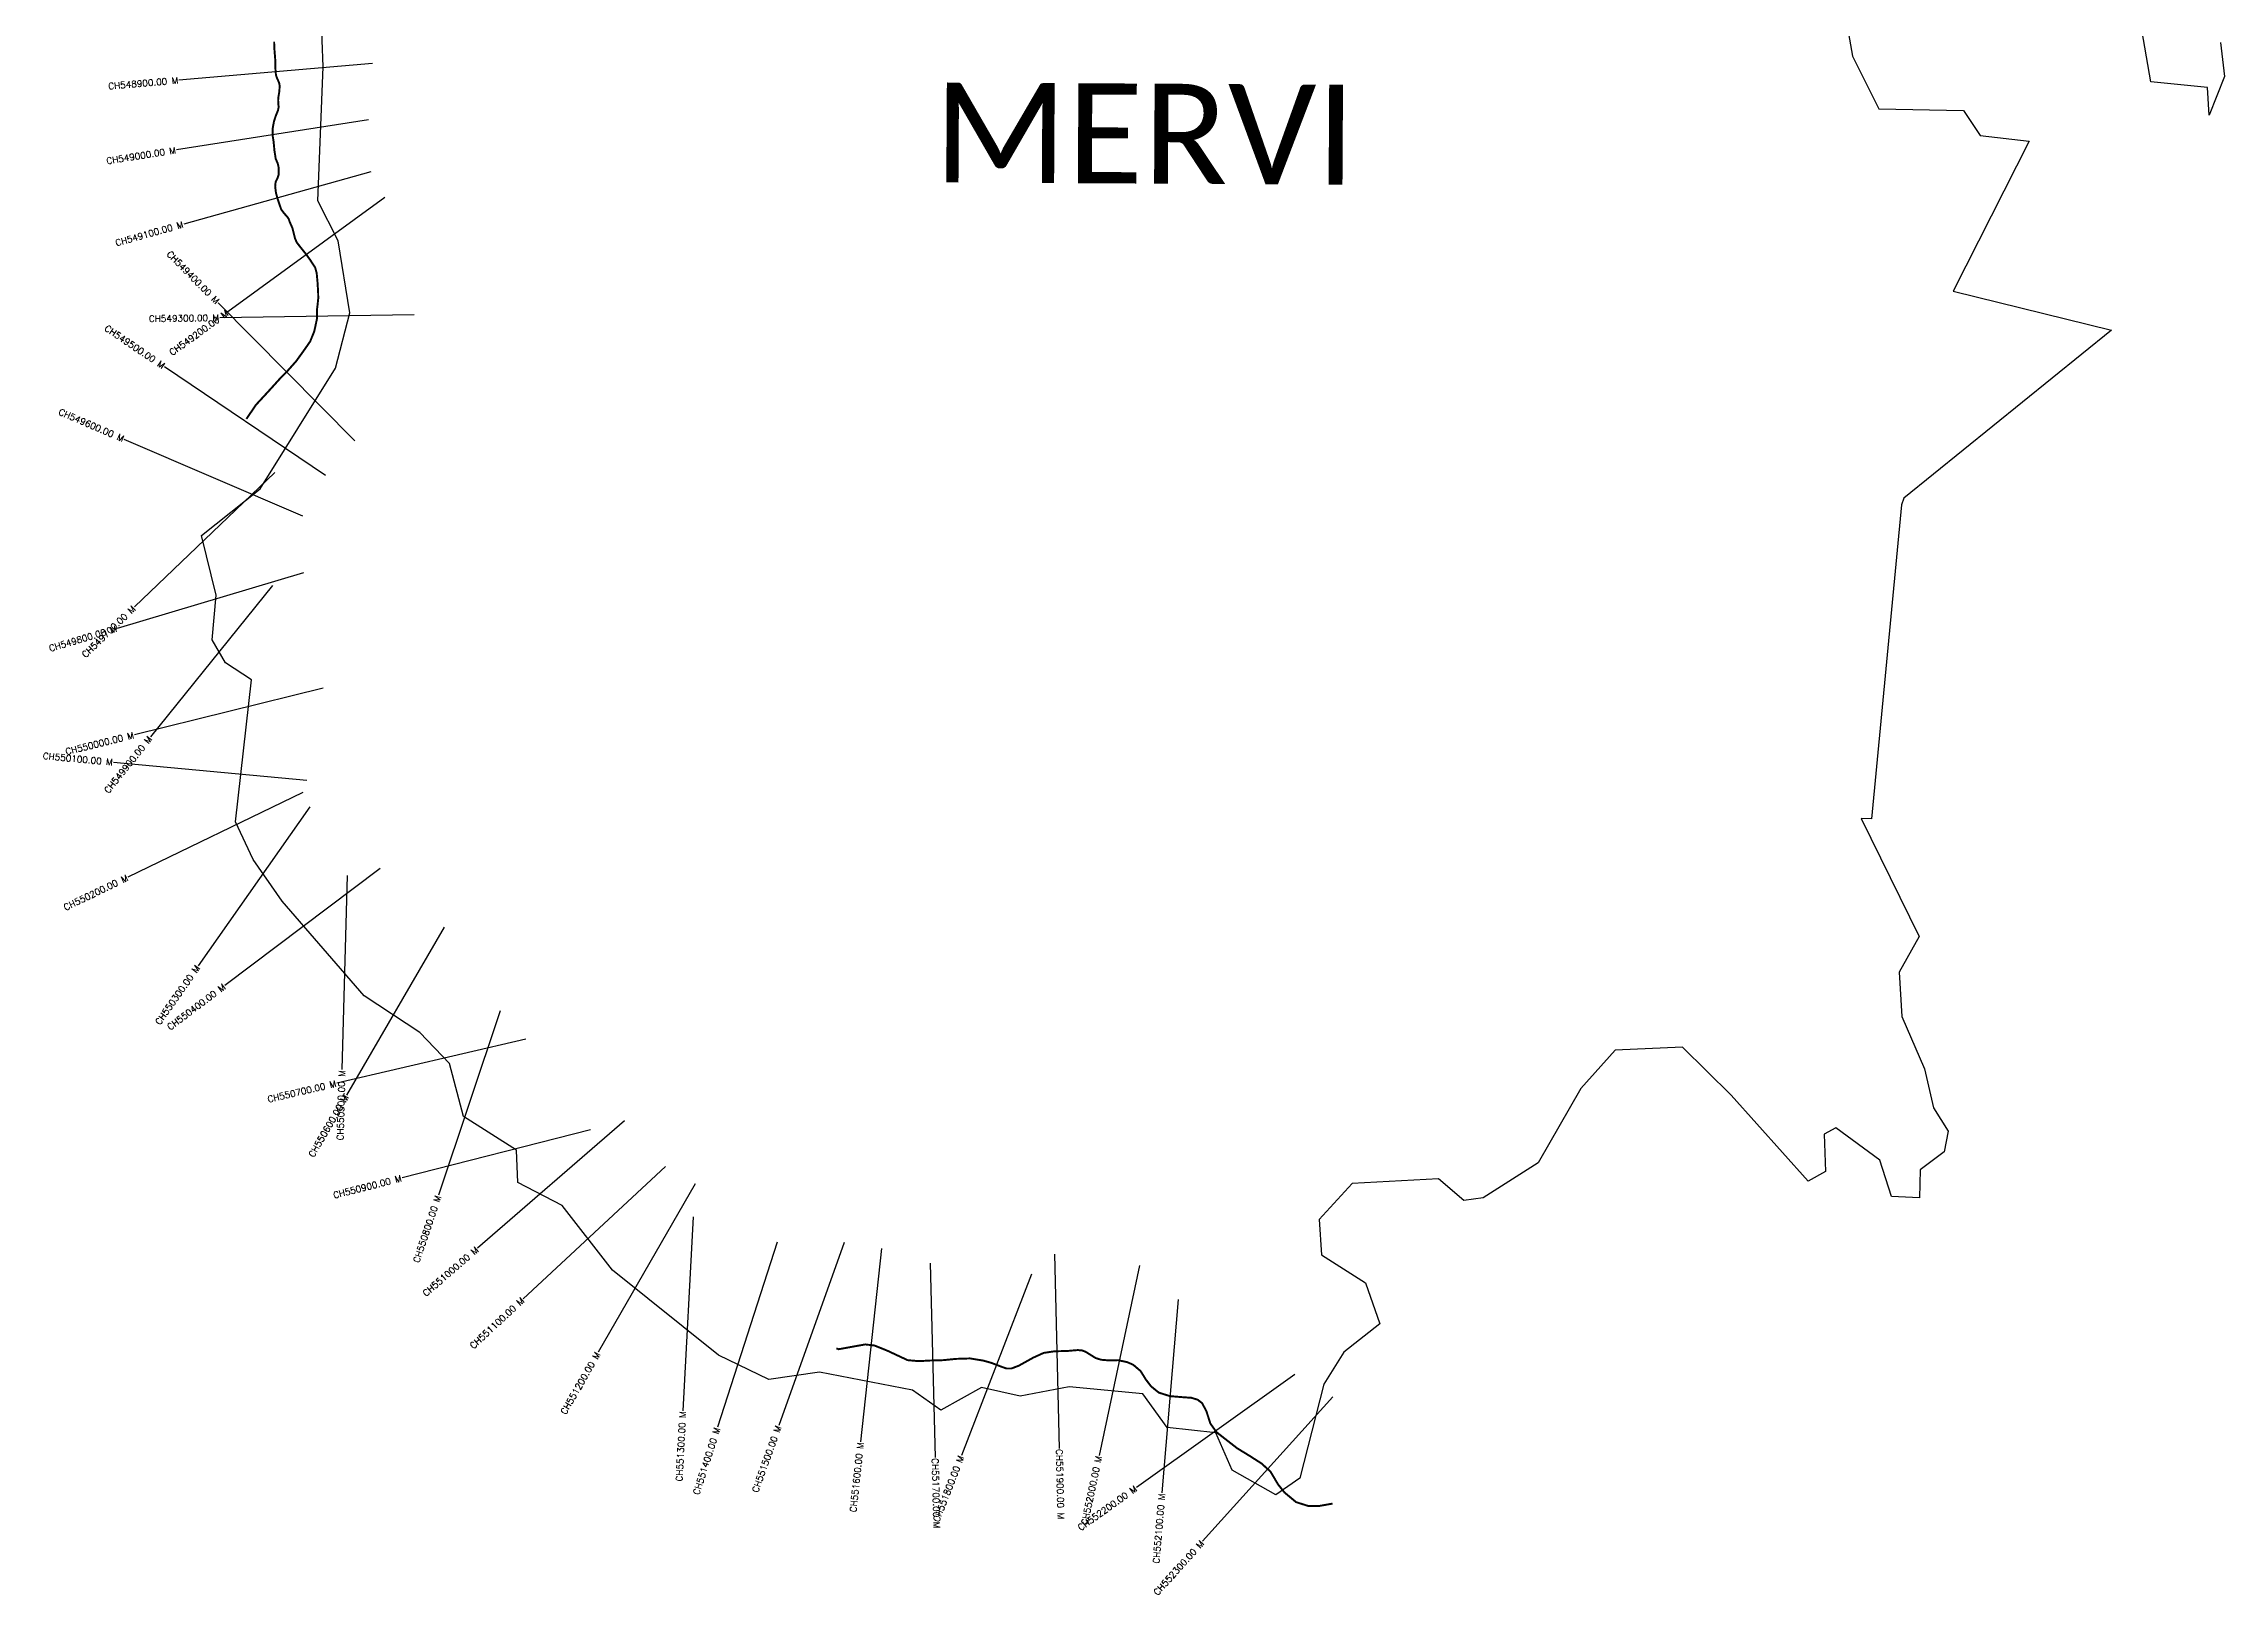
# Model space of a CAD drawing. Header units: metres. Extents: x 317902 to 322004, y 1858847 to 1863637.
# Drawn here: x 318143 to 321509, y 1858847 to 1861241 of the extents above; entities that cross this region are included whole.
import ezdxf
from ezdxf.enums import TextEntityAlignment as Align

# ---------------------------------------------------------------- set-up
doc = ezdxf.new("R2010")
doc.units = ezdxf.units.M
for name, color, linetype in [('CS', 134, 'Continuous'), ('CSMark', 6, 'Continuous'), ('NATURALLY PROTECTED', 3, 'Continuous'), ('village', 3, 'Continuous'), ('VILLAGE NAME', 250, 'Continuous')]:
    doc.layers.add(name, color=color, linetype=linetype)
doc.styles.get("Standard").update_dxf_attribs({"font": 'simplex.shx'})

msp = doc.modelspace()

# ---------------------------------------------------------------- linework, layer by layer
at = {"layer": 'CS'}
for p, q in [((318650.4, 1861210.9), (318351.5, 1861185)), ((318644.2, 1861123.9), (318347.8, 1861077.2)), ((318648, 1861043.5), (318359.1, 1860962.8)), ((318669.6, 1861003.7), (318426.9, 1860827.3)), ((318623.1, 1860627.8), (318412.2, 1860841.2)), ((318714.6, 1860822.4), (318414.6, 1860818.1)), ((318577.6, 1860574.4), (318329, 1860742.2)), ((318542.7, 1860511.7), (318267.1, 1860630.3)), ((318499.4, 1860579.3), (318282.9, 1860371.6)), ((318543.6, 1860424.1), (318256.1, 1860338.4)), ((318495.8, 1860404.7), (318307.7, 1860171)), ((318574.1, 1860246), (318282.8, 1860174)), ((318549.1, 1860103.7), (318250.4, 1860131.5)), ((318543, 1860084.8), (318272.9, 1859954.3)), ((318553.8, 1860062.7), (318381.1, 1859817.4)), ((318662, 1859967.6), (318422.4, 1859787)), ((318611.2, 1859957), (318603.2, 1859657.1)), ((318761, 1859877.1), (318610.3, 1859617.6)), ((318847.2, 1859747.9), (318752.2, 1859463.3)), ((318887.2, 1859704), (318595.1, 1859635.9)), ((319039.3, 1859577.8), (318812.5, 1859381.4)), ((318986.7, 1859563.9), (318696, 1859489.8)), ((319102.7, 1859507.4), (318883, 1859303.1)), ((319148.3, 1859480.8), (318998.9, 1859220.7)), ((319145.4, 1859429.9), (319129.4, 1859130.3)), ((319274.9, 1859390.6), (319183.1, 1859105)), ((319378.3, 1859390.2), (319277.5, 1859107.6)), ((319436.2, 1859380.7), (319403.9, 1859082.4)), ((319703.2, 1859372), (319710.5, 1859072.1)), ((319511.4, 1859357.9), (319518.9, 1859058)), ((319667.8, 1859341), (319559.6, 1859061.2)), ((319834.3, 1859354.6), (319771.9, 1859061.2)), ((319894.2, 1859302.2), (319869.1, 1859003.3)), ((320074.1, 1859186), (319829.8, 1859011.9)), ((320132.8, 1859151.5), (319931.9, 1858928.7))]:
    msp.add_line(p, q, dxfattribs=at)
at = {"layer": 'NATURALLY PROTECTED', "color": 2, "const_width": 3, "flags": 128}
for points in [[(318498.5, 1861244.6), (318498.8, 1861234.2), (318500.2, 1861217), (318500.5, 1861202.5), (318501.3, 1861193.1), (318502.5, 1861189.3), (318504.6, 1861184.5), (318506.6, 1861179.7), (318507, 1861175.8), (318506.7, 1861170), (318506.2, 1861165.3), (318505.1, 1861159), (318504.7, 1861154.3), (318504.9, 1861149.2), (318505.5, 1861143.6), (318504.5, 1861138.5), (318500.6, 1861128.7), (318498.2, 1861121), (318496.4, 1861111.3), (318496, 1861100.7), (318497.7, 1861089.8), (318499, 1861076), (318501, 1861063.2), (318503.9, 1861056.9), (318505.2, 1861051.8), (318505.7, 1861044.5), (318505.3, 1861038.4), (318503.3, 1861032.6), (318500.8, 1861028), (318500.1, 1861020.2), (318501.4, 1861010.7), (318504.2, 1861000.7), (318509.4, 1860985.3), (318513.7, 1860979.6), (318518.9, 1860973.8), (318521, 1860970.6), (318522.4, 1860966.4), (318526.7, 1860956.7), (318530.6, 1860941), (318533.5, 1860934.2), (318538.7, 1860927.6), (318547.6, 1860916.5), (318553.8, 1860907.9), (318561.8, 1860895.8), (318564.2, 1860886.9), (318565.5, 1860872.7), (318566.4, 1860857.9), (318566.6, 1860848.2), (318565.6, 1860838.3), (318564.5, 1860829.1), (318564.6, 1860816.4), (318560.5, 1860797.2), (318554.2, 1860781.6), (318545.9, 1860769.6), (318532.5, 1860751), (318519.1, 1860735.9), (318510.6, 1860727.5), (318489.4, 1860704.1), (318470.3, 1860683.4), (318455.7, 1860661.8)], [(319366.5, 1859226.6), (319370.1, 1859225.2), (319384.7, 1859227.9), (319410.9, 1859232.6), (319425.1, 1859231), (319445, 1859223), (319476.5, 1859208.3), (319493.5, 1859206.8), (319511.8, 1859207.8), (319531.3, 1859208.3), (319551.3, 1859210.3), (319572.7, 1859211), (319593.5, 1859207.6), (319606.4, 1859203.9), (319621.5, 1859198.1), (319629.1, 1859195.4), (319636.6, 1859195.4), (319648.1, 1859199.8), (319670, 1859212), (319686.4, 1859219.5), (319703, 1859222), (319723, 1859222.5), (319733, 1859223.4), (319739.1, 1859223.9), (319745.8, 1859223.3), (319751.1, 1859221.3), (319760.8, 1859215.3), (319766.7, 1859211.6), (319775.4, 1859208.9), (319788, 1859207.9), (319801.2, 1859208.3), (319815.3, 1859205.3), (319824.7, 1859201.2), (319836.1, 1859191.5), (319844.1, 1859178.6), (319852.2, 1859167.9), (319864.2, 1859158.2), (319881.3, 1859152.8), (319901.4, 1859151.1), (319914.5, 1859150.2), (319924.2, 1859147.2), (319931, 1859142), (319937.6, 1859129.7), (319943.8, 1859110.4), (319953.3, 1859097.1), (319985.1, 1859072.3), (320003.3, 1859061.2), (320022.6, 1859048.9), (320036.7, 1859036.1), (320048.4, 1859016.3), (320058.3, 1859003.9), (320076.1, 1858989.1), (320094.4, 1858983.3), (320112.6, 1858983.3), (320132.4, 1858986.8)]]:
    msp.add_lwpolyline(points, dxfattribs=at)
at = {"layer": 'village', "color": 3}
for points in [[(320919.4, 1861310, 0), (320935.2, 1861221.9, 0), (320975.6, 1861140.5, 0), (321106.2, 1861138.2, 0), (321132, 1861099.5, 0), (321208, 1861091, 0), (321090.6, 1860859.2, 0), (321334.7, 1860799, 0), (321014.4, 1860539.3, 0), (321010.6, 1860529.3, 0), (320964.2, 1860044.2, 0), (320948.2, 1860045, 0), (321038.1, 1859862.4, 0), (321007.2, 1859807.5, 0), (321011.2, 1859739.2, 0), (321046.3, 1859658.4, 0), (321059.9, 1859598, 0), (321082.7, 1859562.1, 0), (321076.8, 1859530.2, 0), (321039.5, 1859502.4, 0), (321038.7, 1859458.9, 0), (320995.5, 1859461, 0), (320977.5, 1859517.2, 0), (320909.1, 1859567.3, 0), (320891.3, 1859557.4, 0), (320893.3, 1859499.5, 0), (320866.6, 1859484.5, 0), (320747.9, 1859617.3, 0), (320672.8, 1859691.6, 0), (320568.7, 1859687.2, 0), (320515.7, 1859627.7, 0), (320449.8, 1859513.1, 0), (320364.8, 1859459.2, 0), (320335, 1859455, 0), (320296.1, 1859488.4, 0), (320162.8, 1859481, 0), (320112, 1859425.7, 0), (320115.5, 1859371.1, 0), (320183.2, 1859327.5, 0), (320205.4, 1859264.5, 0), (320149.9, 1859220.5, 0), (320118.8, 1859171.4, 0), (320082.1, 1859026.1, 0), (320045.1, 1859000.5, 0), (319977.5, 1859038.4, 0), (319952.1, 1859096.3, 0), (319877.2, 1859104.2, 0), (319839.7, 1859156.2, 0), (319725.6, 1859167.2, 0), (319650.4, 1859152.7, 0), (319590.6, 1859165.9, 0), (319527.6, 1859130.9, 0), (319483.9, 1859162.1, 0), (319340.2, 1859189.7, 0), (319262.2, 1859178.7, 0), (319184.4, 1859215.9, 0), (319020.7, 1859347.1, 0), (318943.4, 1859447.1, 0), (318874.9, 1859482.6, 0), (318872.6, 1859532.4, 0), (318790.9, 1859584.4, 0), (318769.3, 1859666.4, 0), (318723.2, 1859714.2, 0), (318637.3, 1859770.8, 0), (318510.7, 1859917, 0), (318466.1, 1859981.3, 0), (318438.8, 1860039.7, 0), (318463.5, 1860258.7, 0), (318423.2, 1860285.2, 0), (318402.8, 1860320.6, 0), (318409, 1860389.7, 0), (318386.6, 1860481.9, 0), (318476.7, 1860553.8, 0), (318593.3, 1860740.4, 0), (318615.2, 1860825.8, 0), (318597.6, 1860937.1, 0), (318566.2, 1860998.8, 0), (318574.1, 1861205.4, 0), (318571.1, 1861288, 0)], [(321503.3, 1861243.4, 0), (321509.2, 1861190.4, 0), (321485.6, 1861130.7, 0), (321483.3, 1861173.9, 0), (321395.7, 1861182.3, 0), (321375.1, 1861301.2, 0)]]:
    msp.add_polyline3d(points, dxfattribs=at)

# ---------------------------------------------------------------- texts
at = {"layer": 'CSMark'}
for s, rotation, p in [('CH548900.00 M', 4.9446, (318350.5, 1861184.9)), ('CH549000.00 M', 8.9707, (318346.8, 1861077)), ('CH549100.00 M', 15.61, (318358.1, 1860962.5)), ('CH549400.00 M', 314.6762, (318411.5, 1860841.9)), ('CH549300.00 M', 0.8095, (318413.6, 1860818.1)), ('CH549200.00 M', 36.0046, (318426.1, 1860826.8)), ('CH549500.00 M', 325.9712, (318328.2, 1860742.8)), ('CH549600.00 M', 336.7167, (318266.2, 1860630.7)), ('CH549800.00 M', 16.5894, (318255.2, 1860338.1)), ('CH549700.00 M', 43.8145, (318282.2, 1860370.9)), ('CH550000.00 M', 13.8824, (318281.8, 1860173.8)), ('CH549900.00 M', 51.1728, (318307.1, 1860170.2)), ('CH550100.00 M', 354.6731, (318249.4, 1860131.6)), ('CH550200.00 M', 25.776, (318272, 1859953.9)), ('CH550300.00 M', 54.8604, (318380.6, 1859816.6)), ('CH550400.00 M', 36.9901, (318421.6, 1859786.4)), ('CH550700.00 M', 13.1384, (318594.1, 1859635.6)), ('CH550500.00 M', 88.4801, (318603.2, 1859656.1)), ('CH550600.00 M', 59.8531, (318609.8, 1859616.8)), ('CH550900.00 M', 14.3021, (318695, 1859489.5)), ('CH550800.00 M', 71.5551, (318751.9, 1859462.3)), ('CH551000.00 M', 40.8869, (318811.8, 1859380.7)), ('CH551100.00 M', 42.9359, (318882.3, 1859302.4)), ('CH551200.00 M', 60.1147, (318998.4, 1859219.8)), ('CH551300.00 M', 86.9461, (319129.4, 1859129.3)), ('CH551400.00 M', 72.191, (319182.8, 1859104.1)), ('CH551500.00 M', 70.3568, (319277.1, 1859106.7)), ('CH551600.00 M', 83.8331, (319403.8, 1859081.4)), ('CH551800.00 M', 68.8476, (319559.2, 1859060.3)), ('CH552000.00 M', 77.9936, (319771.7, 1859060.2)), ('CH552200.00 M', 35.4876, (319829, 1859011.3)), ('CH552100.00 M', 85.202, (319869, 1859002.3)), ('CH552300.00 M', 47.9565, (319931.3, 1858927.9))]:
    msp.add_text(s, height=10, rotation=rotation, dxfattribs=at).set_placement(p, align=Align.MIDDLE_RIGHT)
for s, rotation, p in [('CH551900.00 M', 271.3961, (319710.5, 1859071.1)), ('CH551700.00 M', 271.431, (319518.9, 1859057))]:
    msp.add_text(s, height=10, rotation=rotation, dxfattribs=at).set_placement(p, align=Align.MIDDLE_LEFT)
at = {"layer": 'VILLAGE NAME', "insert": (319517.4, 1861181.5), "char_height": 154.336, "attachment_point": 1, "rotation": 359.6762}
msp.add_mtext_dynamic_manual_height_columns('{\\fCalibri|b0|i0|c0|p34;MERVI}', width=1012.468, gutter_width=771.7, heights=[0], dxfattribs=at)

doc.saveas('drawing.dxf')
